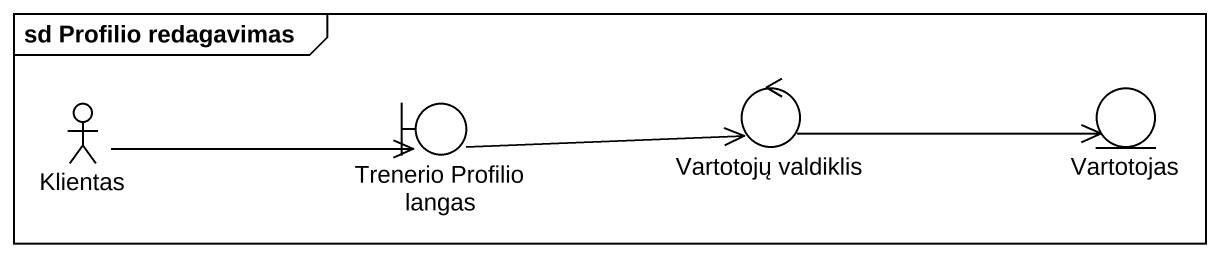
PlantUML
@startuml
mainframe sd Profilio redagavimas
control "Vartotojų valdiklis" as Vartotojų_valdiklis
entity Vartotojas
actor Klientas
boundary "Trenerio Profilio langas" as Trenerio_Profilio_langas
Vartotojų_valdiklis -right-> Vartotojas
Klientas -right-> Trenerio_Profilio_langas
Trenerio_Profilio_langas -right-> Vartotojų_valdiklis
@enduml
